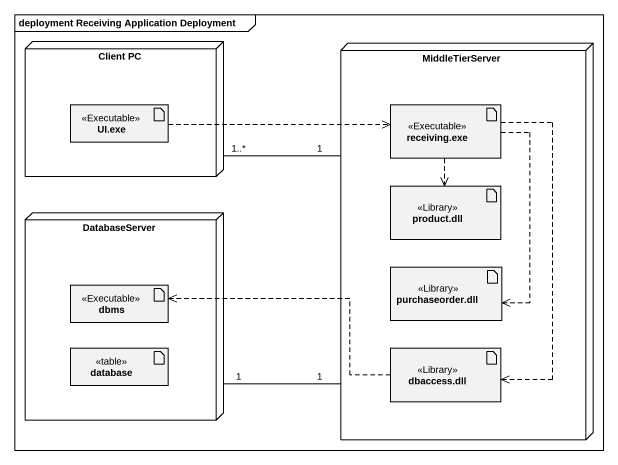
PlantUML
@startuml
mainframe deployment Receiving Application Deployment
node "Client PC" as Client_PC {
  artifact "UI.exe" as UI_exe <<Executable>>
}
node MiddleTierServer {
  artifact "receiving.exe" as receiving_exe <<Executable>>
  artifact "product.dll" as product_dll <<Library>>
  artifact "purchaseorder.dll" as purchaseorder_dll <<Library>>
  artifact "dbaccess.dll" as dbaccess_dll <<Library>>
}
node DatabaseServer {
  artifact dbms <<Executable>>
  artifact "database" as database_ <<table>>
}
MiddleTierServer "1" -left- "1..*" Client_PC
MiddleTierServer "1" -left- "1" DatabaseServer
UI_exe .right.> receiving_exe
receiving_exe ..> product_dll
receiving_exe ..> purchaseorder_dll
receiving_exe ..> dbaccess_dll
dbaccess_dll .left.> dbms
@enduml
